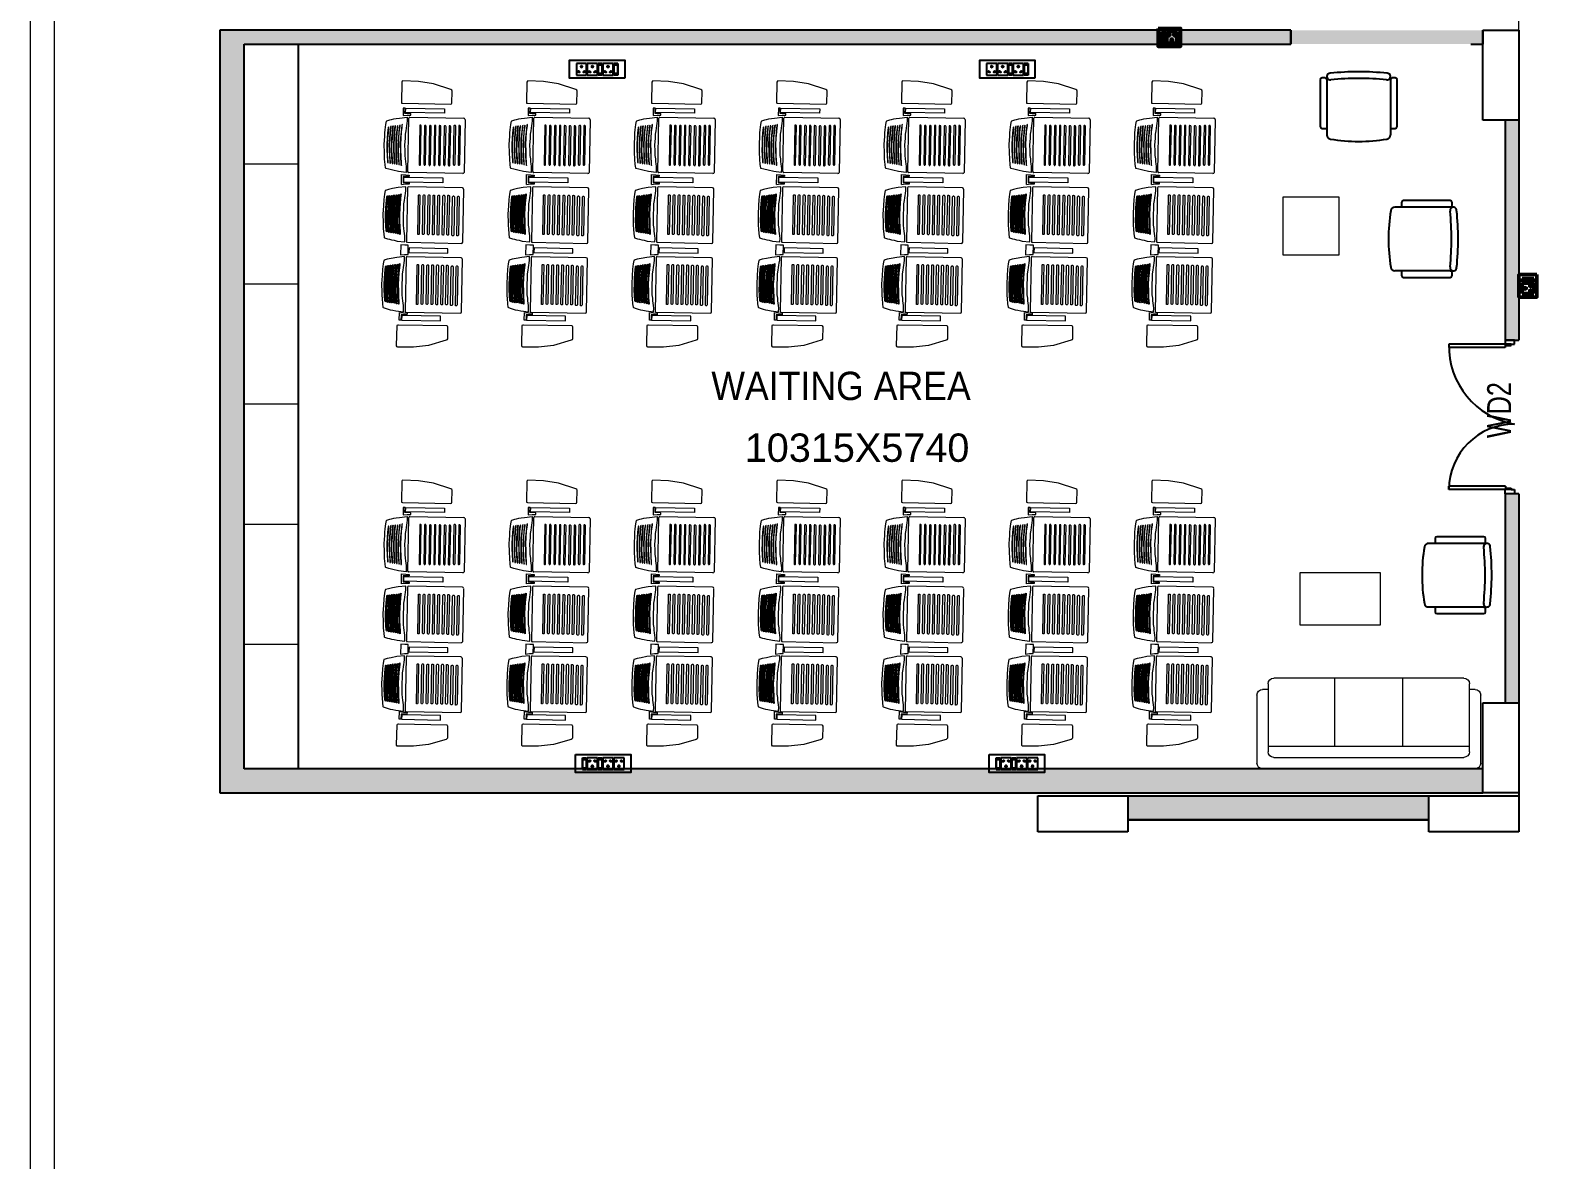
# Model space of a CAD drawing. Extents: x 11369658 to 11598203, y -3946797 to -3787209.
# Drawn here: x 11369658 to 11382243, y -3913733 to -3904326 of the extents above; entities that cross this region are included whole.
import ezdxf

# ---------------------------------------------------------------- set-up
doc = ezdxf.new("R2010")
doc.units = 0
doc.header["$MEASUREMENT"] = 0
doc.linetypes.add('CENTER', pattern=[0])
doc.layers.get('0').update_dxf_attribs({"linetype": 'CONTINUOUS'})
for name, color, linetype, lineweight in [('0.0', 8, 'CONTINUOUS', 0), ('Dim( Actpl )', 7, 'CONTINUOUS', 5), ('ELE-1 NO 6-16A RAW POWER SOCKET', 1, 'CONTINUOUS', 0)]:
    doc.layers.add(name, color=color, linetype=linetype, lineweight=lineweight)
for name, color, linetype in [('ELE-8M 6-16A UPS SOCKET', 223, 'CONTINUOUS'), ('ELE-8M RAW POWER SOCKET', 122, 'CONTINUOUS'), ('HS', 251, 'CONTINUOUS'), ('SECTION', 251, 'CONTINUOUS')]:
    doc.layers.add(name, color=color, linetype=linetype)
doc.styles.add('ARIAL', font='arial.ttf', dxfattribs={"width": 0.75})
doc.styles.get("Standard").update_dxf_attribs({"font": 'arial.ttf'})

# ---------------------------------------------------------------- blocks, each defined once
blk = doc.blocks.new('*U30')
at = {"layer": '0.0', "lineweight": 0}
for p, q in [((-180, 1099), (-183, 929)), ((-180, 1099), (-183, 929)), ((-175, 1106), (-180, 1099)), ((-175, 1106), (-180, 1099)), ((-170, 1108), (-175, 1106)), ((-170, 1108), (-175, 1106)), ((-40, 1103), (-170, 1108)), ((-40, 1103), (-170, 1108)), ((85, 1084), (-40, 1103)), ((85, 1084), (-40, 1103)), ((229, 1037), (85, 1084)), ((229, 1037), (85, 1084)), ((236, 1032), (229, 1037)), ((236, 1032), (229, 1037)), ((239, 1024), (236, 1032)), ((239, 1024), (236, 1032)), ((237, 924), (239, 1024)), ((237, 924), (239, 1024)), ((-183, 929), (-181, 924)), ((-183, 929), (-181, 924)), ((-181, 924), (-174, 922)), ((-181, 924), (-174, 922)), ((-174, 922), (229, 914)), ((-174, 922), (-174, 922)), ((-174, 922), (229, 914)), ((-167, 882), (-168, 819)), ((-152, 882), (-167, 882)), ((-153, 838), (-152, 882)), ((-148, 845), (-147, 882)), ((-147, 882), (177, 876)), ((229, 914), (234, 916)), ((229, 914), (234, 916)), ((234, 916), (237, 924)), ((234, 916), (237, 924)), ((-312, 744), (-307, 773)), ((-307, 773), (-304, 776)), ((-304, 776), (-279, 783)), ((-279, 783), (-265, 787)), ((-265, 787), (-245, 792)), ((-245, 792), (-225, 794)), ((-225, 794), (-198, 798)), ((-198, 798), (-134, 805)), ((-168, 819), (-134, 823)), ((-104, 837), (-153, 838)), ((-148, 845), (-148, 845)), ((176, 839), (-148, 845)), ((-135, 775), (-137, 753)), ((-134, 805), (-135, 775)), ((-134, 823), (-104, 822)), ((-130, 353), (-122, 798)), ((-113, 807), (337, 798)), ((-104, 822), (-104, 837)), ((-104, 822), (-104, 822)), ((177, 876), (176, 839)), ((347, 788), (339, 346)), ((-325, 580), (-321, 648)), ((-321, 675), (-318, 702)), ((-321, 648), (-321, 675)), ((-318, 702), (-312, 744)), ((-151, 665), (-152, 628)), ((-146, 692), (-151, 665)), ((-143, 714), (-146, 692)), ((-140, 733), (-143, 714)), ((-137, 753), (-140, 733)), ((255, 733), (249, 414)), ((258, 738), (255, 733)), ((260, 738), (258, 738)), ((263, 738), (260, 738)), ((265, 738), (263, 738)), ((264, 414), (270, 731)), ((268, 736), (265, 738)), ((270, 731), (268, 736)), ((295, 733), (289, 413)), ((297, 737), (295, 733)), ((300, 737), (297, 737)), ((302, 737), (300, 737)), ((305, 737), (302, 737)), ((303, 413), (309, 730)), ((307, 735), (305, 737)), ((309, 730), (307, 735)), ((-324, 511), (-325, 580)), ((-322, 457), (-324, 511)), ((-152, 628), (-156, 576)), ((-156, 576), (-156, 576)), ((-156, 576), (-154, 525)), ((-154, 525), (-155, 488)), ((-318, 412), (-322, 457)), ((-314, 383), (-318, 412)), ((-312, 383), (-314, 383)), ((-312, 380), (-312, 383)), ((-287, 372), (-312, 380)), ((-155, 488), (-150, 458)), ((-150, 458), (-148, 436)), ((-148, 436), (-146, 416)), ((-146, 416), (-144, 399)), ((-144, 399), (-142, 375)), ((249, 414), (252, 409)), ((252, 409), (254, 406)), ((254, 406), (257, 406)), ((257, 406), (259, 406)), ((259, 406), (262, 409)), ((262, 411), (264, 414)), ((262, 409), (262, 411)), ((264, 414), (264, 414)), ((289, 413), (291, 408)), ((291, 408), (293, 406)), ((293, 406), (296, 406)), ((296, 406), (298, 406)), ((298, 406), (301, 408)), ((301, 408), (303, 410)), ((303, 413), (303, 413)), ((303, 410), (303, 413)), ((-253, 364), (-287, 372)), ((-206, 354), (-253, 364)), ((-143, 345), (-206, 354)), ((-183, 245), (-181, 328)), ((-181, 328), (-147, 325)), ((-167, 313), (-168, 261)), ((-168, 261), (-118, 260)), ((-117, 312), (-167, 313)), ((-163, 266), (-162, 306)), ((-163, 266), (-163, 266)), ((162, 260), (-163, 266)), ((-162, 306), (162, 300)), ((-147, 325), (-117, 324)), ((-142, 375), (-143, 345)), ((329, 336), (-122, 345)), ((-118, 260), (-119, 248)), ((-117, 324), (-117, 324)), ((-117, 324), (-117, 312)), ((162, 300), (162, 260)), ((-323, 166), (-329, 121)), ((-318, 195), (-323, 166)), ((-315, 195), (-318, 195)), ((-290, 204), (-315, 197)), ((-315, 197), (-315, 195)), ((-256, 211), (-290, 204)), ((-209, 220), (-256, 211)), ((-145, 226), (-209, 220)), ((-148, 249), (-183, 244)), ((-157, 113), (-154, 135)), ((-154, 135), (-151, 155)), ((-151, 155), (-148, 172)), ((-119, 248), (-148, 249)), ((-148, 172), (-145, 197)), ((-145, 197), (-145, 226)), ((-133, 217), (-141, -227)), ((326, 217), (-124, 226)), ((238, -177), (244, 143)), ((244, 143), (247, 147)), ((247, 147), (249, 150)), ((249, 150), (252, 150)), ((252, 150), (254, 150)), ((259, 142), (253, -175)), ((254, 150), (257, 147)), ((257, 147), (257, 145)), ((257, 145), (259, 142)), ((259, 142), (259, 142)), ((278, -178), (284, 142)), ((284, 142), (286, 147)), ((286, 147), (289, 149)), ((289, 149), (291, 149)), ((291, 149), (294, 149)), ((298, 142), (292, -175)), ((294, 149), (296, 147)), ((296, 147), (298, 144)), ((298, 144), (298, 142)), ((298, 142), (298, 142)), ((328, -235), (336, 207)), ((-332, 67), (-336, -1)), ((-329, 121), (-332, 67)), ((-166, -5), (-163, 47)), ((-163, 47), (-162, 84)), ((-162, 84), (-157, 113)), ((-336, -1), (-335, -70)), ((-335, -70), (-335, -97)), ((-335, -97), (-333, -124)), ((-333, -124), (-329, -166)), ((-166, -5), (-166, -5)), ((-165, -56), (-166, -5)), ((-166, -93), (-165, -56)), ((-161, -120), (-166, -93)), ((-159, -142), (-161, -120)), ((-329, -166), (-325, -196)), ((-325, -196), (-323, -198)), ((-323, -198), (-298, -206)), ((-298, -206), (-283, -211)), ((-283, -211), (-264, -216)), ((-264, -216), (-244, -219)), ((-244, -219), (-217, -225)), ((-217, -225), (-154, -233)), ((-157, -162), (-159, -142)), ((-155, -182), (-157, -162)), ((-153, -204), (-155, -182)), ((-154, -233), (-153, -204)), ((-133, -236), (318, -245)), ((241, -182), (238, -177)), ((243, -182), (241, -182)), ((246, -182), (243, -182)), ((248, -182), (246, -182)), ((250, -179), (248, -182)), ((253, -175), (250, -179)), ((280, -182), (278, -178)), ((282, -183), (280, -182)), ((285, -183), (282, -183)), ((287, -183), (285, -183)), ((290, -180), (287, -183)), ((292, -175), (290, -180)), ((-301, -377), (-326, -384)), ((-267, -370), (-301, -377)), ((-220, -361), (-267, -370)), ((-156, -355), (-220, -361)), ((-188, -256), (-190, -340)), ((-190, -340), (-156, -336)), ((-154, -260), (-188, -256)), ((-156, -336), (-126, -336)), ((-156, -385), (-156, -355)), ((-125, -260), (-154, -260)), ((-144, -364), (-152, -809)), ((316, -364), (-135, -356)), ((-126, -336), (-125, -260)), ((-119, -283), (-120, -320)), ((-120, -320), (205, -326)), ((205, -289), (-119, -283)), ((205, -326), (205, -289)), ((317, -816), (325, -374)), ((-340, -460), (-343, -514)), ((-334, -416), (-340, -460)), ((-329, -386), (-334, -416)), ((-326, -386), (-329, -386)), ((-326, -384), (-326, -386)), ((-174, -534), (-173, -497)), ((-173, -497), (-168, -468)), ((-168, -468), (-165, -446)), ((-165, -446), (-162, -426)), ((-162, -426), (-159, -409)), ((-159, -409), (-156, -385)), ((227, -758), (233, -439)), ((233, -439), (236, -434)), ((236, -434), (238, -431)), ((238, -431), (241, -431)), ((241, -431), (243, -431)), ((248, -439), (242, -756)), ((243, -431), (246, -434)), ((246, -434), (246, -436)), ((246, -436), (248, -439)), ((248, -439), (248, -439)), ((267, -759), (273, -439)), ((273, -439), (275, -435)), ((275, -435), (278, -432)), ((278, -432), (280, -432)), ((280, -432), (283, -432)), ((287, -440), (281, -757)), ((283, -432), (285, -435)), ((285, -435), (287, -437)), ((287, -437), (287, -440)), ((287, -440), (287, -440)), ((-343, -514), (-347, -583)), ((-347, -583), (-346, -651)), ((-177, -586), (-174, -534)), ((-177, -586), (-177, -586)), ((-176, -637), (-177, -586)), ((-346, -651), (-346, -678)), ((-346, -678), (-344, -705)), ((-344, -705), (-340, -747)), ((-340, -747), (-336, -777)), ((-177, -674), (-176, -637)), ((-172, -701), (-177, -674)), ((-170, -723), (-172, -701)), ((-168, -743), (-170, -723)), ((-166, -763), (-168, -743)), ((-336, -777), (-333, -779)), ((-333, -779), (-309, -787)), ((-309, -787), (-294, -792)), ((-294, -792), (-275, -798)), ((-275, -798), (-255, -801)), ((-255, -801), (-228, -806)), ((-228, -806), (-165, -815)), ((-200, -883), (-199, -819)), ((-199, -819), (-165, -824)), ((-185, -839), (-186, -883)), ((-136, -840), (-185, -839)), ((-180, -846), (-181, -883)), ((-180, -846), (-180, -846)), ((144, -852), (-180, -846)), ((-164, -785), (-166, -763)), ((-165, -815), (-164, -785)), ((-165, -824), (-135, -825)), ((-144, -817), (307, -826)), ((-135, -825), (-136, -840)), ((-135, -825), (-135, -825)), ((144, -889), (144, -852)), ((230, -763), (227, -758)), ((232, -763), (230, -763)), ((235, -763), (232, -763)), ((237, -763), (235, -763)), ((239, -761), (237, -763)), ((242, -756), (239, -761)), ((269, -764), (267, -759)), ((271, -764), (269, -764)), ((274, -764), (271, -764)), ((276, -764), (274, -764)), ((279, -761), (276, -764)), ((281, -757), (279, -761)), ((-222, -1098), (-218, -929)), ((-222, -1098), (-218, -929)), ((-218, -929), (-216, -924)), ((-218, -929), (-216, -924)), ((-216, -924), (-208, -922)), ((-216, -924), (-208, -922)), ((-208, -922), (195, -929)), ((-208, -922), (-208, -922)), ((-208, -922), (195, -929)), ((-186, -883), (-200, -883)), ((-181, -883), (144, -889)), ((195, -929), (199, -932)), ((195, -929), (199, -932)), ((199, -932), (202, -939)), ((199, -932), (202, -939)), ((202, -939), (200, -1040)), ((202, -939), (200, -1040)), ((-217, -1106), (-222, -1098)), ((-217, -1106), (-222, -1098)), ((-212, -1108), (-217, -1106)), ((-212, -1108), (-217, -1106)), ((-82, -1108), (-212, -1108)), ((-82, -1108), (-212, -1108)), ((44, -1094), (-82, -1108)), ((44, -1094), (-82, -1108)), ((190, -1052), (44, -1094)), ((190, -1052), (44, -1094)), ((197, -1047), (190, -1052)), ((197, -1047), (190, -1052)), ((200, -1040), (197, -1047)), ((200, -1040), (197, -1047))]:
    blk.add_line(p, q, dxfattribs=at)
for points in [[(-293, 434), (-297, 496), (-299, 535), (-298, 579), (-295, 628), (-291, 672), (-288, 719), (-288, 724), (-288, 726), (-290, 724), (-293, 719), (-299, 675), (-302, 631), (-303, 579), (-304, 532), (-302, 491), (-298, 434), (-298, 432), (-296, 429), (-296, 427), (-294, 427), (-293, 429), (-293, 434), (-293, 434)], [(-274, 431), (-278, 493), (-279, 534), (-278, 579), (-277, 628), (-274, 674), (-268, 721), (-268, 728), (-268, 731), (-273, 729), (-273, 724), (-279, 677), (-282, 630), (-286, 579), (-284, 530), (-283, 488), (-279, 431), (-279, 426), (-279, 424), (-276, 424), (-274, 424), (-274, 426), (-274, 431), (-274, 431)], [(-254, 428), (-260, 492), (-262, 532), (-261, 578), (-258, 630), (-254, 677), (-251, 711), (-251, 723), (-248, 731), (-251, 733), (-253, 731), (-256, 728), (-256, 726), (-259, 679), (-265, 633), (-266, 578), (-267, 529), (-265, 488), (-262, 428), (-259, 424), (-259, 421), (-257, 421), (-254, 421), (-254, 423), (-254, 428), (-254, 428)], [(-237, 426), (-241, 490), (-242, 531), (-242, 578), (-241, 630), (-237, 679), (-231, 725), (-231, 733), (-231, 735), (-234, 733), (-236, 730), (-236, 728), (-239, 716), (-242, 681), (-245, 632), (-249, 578), (-247, 527), (-246, 485), (-242, 423), (-242, 421), (-240, 418), (-237, 416), (-237, 418), (-237, 426), (-237, 426)], [(-217, 423), (-221, 489), (-223, 531), (-224, 578), (-221, 629), (-217, 678), (-212, 727), (-212, 735), (-211, 737), (-216, 735), (-216, 732), (-219, 730), (-219, 715), (-222, 681), (-228, 632), (-229, 578), (-230, 526), (-229, 484), (-225, 423), (-222, 418), (-222, 415), (-220, 415), (-218, 415), (-217, 418), (-217, 423), (-217, 423)], [(-200, 420), (-204, 486), (-206, 528), (-205, 577), (-204, 631), (-200, 680), (-194, 729), (-192, 737), (-192, 739), (-194, 739), (-197, 737), (-199, 735), (-199, 732), (-202, 717), (-205, 683), (-208, 634), (-212, 577), (-211, 526), (-209, 482), (-205, 418), (-203, 413), (-200, 410), (-200, 413), (-198, 413), (-200, 420), (-200, 420)], [(-181, 415), (-184, 484), (-186, 528), (-187, 577), (-184, 631), (-181, 683), (-177, 719), (-175, 734), (-175, 741), (-174, 744), (-179, 742), (-179, 739), (-180, 737), (-185, 685), (-189, 634), (-192, 577), (-191, 523), (-189, 479), (-186, 415), (-186, 410), (-186, 407), (-183, 407), (-181, 405), (-181, 407), (-181, 415), (-181, 415)], [(-23, 414), (-17, 731), (-17, 736), (-20, 738), (-22, 739), (-27, 739), (-30, 739), (-30, 734), (-36, 414), (-36, 409), (-33, 407), (-28, 407), (-26, 407), (-24, 409), (-23, 412), (-23, 414), (-23, 414)], [(18, 413), (24, 730), (22, 735), (20, 738), (17, 738), (15, 738), (12, 738), (10, 733), (4, 414), (6, 409), (8, 406), (11, 406), (13, 406), (16, 409), (18, 411), (18, 413), (18, 413)], [(60, 413), (66, 729), (64, 734), (61, 737), (59, 737), (56, 737), (54, 737), (51, 732), (45, 413), (48, 408), (50, 405), (53, 405), (55, 405), (58, 408), (58, 410), (60, 413), (60, 413)], [(99, 412), (105, 729), (103, 734), (103, 736), (98, 736), (96, 736), (93, 736), (93, 731), (87, 412), (87, 407), (89, 405), (92, 405), (97, 405), (97, 407), (99, 409), (99, 412), (99, 412)], [(141, 411), (147, 728), (145, 733), (142, 735), (140, 735), (137, 736), (135, 736), (132, 731), (126, 411), (129, 406), (131, 404), (134, 404), (136, 404), (139, 406), (141, 409), (141, 411), (141, 411)], [(183, 410), (189, 727), (187, 732), (184, 735), (182, 735), (179, 735), (177, 735), (174, 730), (168, 411), (171, 406), (173, 403), (175, 403), (178, 403), (180, 405), (180, 408), (183, 410), (183, 410)], [(222, 410), (228, 726), (226, 731), (223, 734), (221, 734), (219, 734), (216, 734), (214, 729), (208, 410), (210, 405), (212, 402), (215, 402), (217, 402), (220, 405), (222, 407), (222, 410), (222, 410)], [(-299, 143), (-305, 82), (-308, 42), (-309, -2), (-307, -51), (-306, -95), (-304, -142), (-304, -147), (-304, -149), (-307, -147), (-309, -142), (-313, -98), (-315, -53), (-314, -2), (-313, 45), (-310, 87), (-304, 143), (-304, 146), (-301, 148), (-301, 150), (-299, 150), (-299, 148), (-299, 143), (-299, 143)], [(-279, 145), (-285, 84), (-288, 42), (-289, -2), (-290, -51), (-289, -98), (-285, -145), (-285, -152), (-285, -155), (-290, -152), (-290, -147), (-294, -100), (-295, -54), (-297, -2), (-293, 47), (-290, 89), (-284, 145), (-284, 150), (-284, 153), (-281, 152), (-279, 152), (-279, 150), (-279, 145), (-279, 145)], [(-259, 147), (-268, 83), (-271, 44), (-272, -3), (-271, -54), (-269, -101), (-267, -135), (-267, -148), (-265, -155), (-268, -157), (-270, -155), (-272, -152), (-272, -150), (-274, -103), (-278, -56), (-277, -2), (-276, 47), (-273, 88), (-267, 147), (-264, 152), (-264, 155), (-262, 155), (-259, 155), (-259, 152), (-259, 147), (-259, 147)], [(-242, 149), (-248, 86), (-252, 44), (-252, -3), (-253, -54), (-252, -104), (-248, -150), (-248, -158), (-248, -160), (-250, -158), (-253, -155), (-253, -153), (-255, -140), (-257, -106), (-258, -57), (-260, -3), (-256, 49), (-253, 91), (-247, 152), (-247, 154), (-245, 157), (-242, 159), (-242, 157), (-242, 149), (-242, 149)], [(-223, 151), (-229, 85), (-232, 43), (-235, -3), (-234, -55), (-232, -104), (-228, -153), (-228, -161), (-228, -163), (-233, -161), (-233, -158), (-236, -156), (-235, -141), (-237, -106), (-241, -57), (-240, -3), (-239, 48), (-236, 90), (-230, 152), (-227, 156), (-227, 159), (-225, 159), (-222, 159), (-222, 156), (-223, 151), (-223, 151)], [(-205, 154), (-211, 87), (-215, 46), (-216, -4), (-217, -58), (-215, -107), (-211, -156), (-209, -163), (-209, -166), (-211, -166), (-214, -163), (-216, -161), (-216, -158), (-218, -144), (-220, -109), (-222, -60), (-223, -3), (-220, 48), (-216, 92), (-210, 156), (-208, 161), (-205, 163), (-205, 161), (-203, 161), (-205, 154), (-205, 154)], [(-186, 158), (-192, 89), (-195, 45), (-198, -4), (-197, -58), (-195, -110), (-194, -147), (-192, -161), (-192, -169), (-192, -171), (-197, -169), (-197, -166), (-197, -164), (-200, -112), (-202, -60), (-203, -4), (-200, 50), (-197, 94), (-190, 158), (-190, 163), (-190, 166), (-188, 165), (-185, 168), (-185, 165), (-186, 158), (-186, 158)], [(-28, 153), (-34, -164), (-34, -169), (-37, -172), (-39, -172), (-44, -171), (-47, -171), (-47, -167), (-41, 153), (-41, 158), (-38, 160), (-33, 160), (-31, 160), (-28, 158), (-28, 155), (-28, 153), (-28, 153)], [(13, 152), (7, -165), (5, -170), (2, -172), (0, -172), (-3, -172), (-5, -172), (-7, -167), (-1, 152), (1, 157), (4, 159), (6, 159), (9, 159), (11, 157), (13, 154), (13, 152), (13, 152)], [(55, 151), (49, -166), (47, -171), (44, -173), (42, -173), (39, -173), (37, -173), (34, -168), (40, 151), (43, 156), (45, 159), (48, 159), (50, 159), (53, 156), (53, 154), (55, 151), (55, 151)], [(94, 150), (89, -167), (86, -171), (86, -174), (81, -174), (79, -174), (76, -174), (76, -169), (82, 151), (82, 155), (85, 158), (87, 158), (92, 158), (92, 155), (95, 153), (94, 150), (94, 150)], [(136, 150), (130, -167), (128, -172), (125, -175), (123, -175), (120, -175), (118, -175), (115, -170), (122, 150), (124, 155), (127, 157), (129, 157), (131, 157), (134, 154), (136, 152), (136, 150), (136, 150)], [(178, 149), (172, -168), (169, -173), (167, -175), (165, -175), (162, -175), (160, -175), (157, -170), (163, 149), (166, 154), (168, 156), (171, 156), (173, 156), (176, 154), (176, 151), (178, 149), (178, 149)], [(217, 148), (211, -169), (209, -174), (206, -176), (204, -176), (201, -176), (199, -176), (197, -171), (203, 148), (205, 153), (208, 156), (210, 156), (213, 155), (215, 153), (217, 150), (217, 148), (217, 148)], [(-310, -438), (-316, -500), (-319, -539), (-320, -583), (-318, -632), (-317, -676), (-315, -723), (-315, -728), (-315, -731), (-318, -728), (-320, -723), (-324, -679), (-326, -635), (-325, -583), (-324, -536), (-321, -495), (-315, -438), (-315, -436), (-312, -433), (-312, -431), (-310, -431), (-310, -433), (-310, -438), (-310, -438)], [(-290, -436), (-296, -497), (-299, -539), (-300, -583), (-301, -633), (-300, -679), (-296, -726), (-296, -733), (-296, -736), (-301, -733), (-301, -728), (-305, -682), (-306, -635), (-308, -583), (-304, -534), (-301, -492), (-295, -436), (-295, -431), (-295, -429), (-292, -429), (-290, -429), (-290, -431), (-290, -436), (-290, -436)], [(-270, -434), (-279, -498), (-282, -537), (-283, -584), (-282, -635), (-280, -682), (-278, -717), (-278, -729), (-276, -736), (-279, -739), (-281, -736), (-283, -734), (-283, -731), (-285, -684), (-289, -638), (-288, -584), (-287, -535), (-284, -493), (-278, -434), (-275, -429), (-275, -427), (-273, -427), (-270, -427), (-270, -429), (-270, -434), (-270, -434)], [(-253, -432), (-259, -496), (-263, -537), (-263, -584), (-264, -636), (-263, -685), (-259, -732), (-259, -739), (-259, -741), (-261, -739), (-264, -736), (-264, -734), (-266, -722), (-268, -687), (-269, -638), (-271, -584), (-267, -532), (-264, -491), (-258, -429), (-258, -427), (-256, -425), (-253, -422), (-253, -425), (-253, -432), (-253, -432)], [(-233, -430), (-240, -496), (-243, -538), (-246, -584), (-245, -636), (-243, -685), (-239, -734), (-239, -742), (-239, -744), (-244, -742), (-244, -739), (-247, -737), (-246, -722), (-248, -688), (-252, -638), (-251, -584), (-250, -533), (-247, -491), (-241, -430), (-238, -425), (-238, -422), (-236, -422), (-233, -422), (-233, -425), (-233, -430), (-233, -430)], [(-216, -428), (-222, -494), (-226, -536), (-227, -585), (-228, -639), (-226, -688), (-222, -737), (-220, -745), (-220, -747), (-222, -747), (-225, -745), (-227, -742), (-227, -740), (-229, -725), (-231, -690), (-233, -641), (-234, -585), (-231, -533), (-227, -489), (-221, -425), (-219, -420), (-216, -418), (-216, -420), (-214, -420), (-216, -428), (-216, -428)], [(-196, -423), (-203, -492), (-206, -536), (-209, -585), (-208, -639), (-206, -691), (-205, -728), (-203, -743), (-203, -750), (-203, -752), (-208, -750), (-208, -747), (-207, -745), (-211, -693), (-213, -642), (-214, -585), (-211, -531), (-208, -487), (-201, -423), (-201, -418), (-201, -416), (-199, -416), (-196, -413), (-196, -416), (-196, -423), (-196, -423)], [(-39, -429), (-45, -746), (-45, -750), (-48, -753), (-50, -753), (-55, -753), (-58, -753), (-58, -748), (-52, -428), (-52, -423), (-49, -421), (-44, -421), (-42, -421), (-39, -424), (-39, -426), (-39, -429), (-39, -429)], [(2, -429), (-4, -746), (-6, -751), (-9, -754), (-11, -754), (-13, -753), (-16, -753), (-18, -748), (-12, -429), (-10, -424), (-7, -422), (-5, -422), (-2, -422), (0, -424), (2, -427), (2, -429), (2, -429)], [(44, -430), (38, -747), (36, -752), (33, -754), (31, -754), (28, -754), (26, -754), (23, -749), (29, -430), (32, -425), (35, -423), (37, -423), (39, -423), (42, -425), (42, -428), (44, -430), (44, -430)], [(84, -431), (78, -748), (75, -753), (75, -755), (70, -755), (68, -755), (65, -755), (65, -750), (71, -431), (71, -426), (74, -423), (76, -423), (81, -423), (81, -426), (84, -428), (84, -431), (84, -431)], [(125, -432), (119, -749), (117, -753), (114, -756), (112, -756), (109, -756), (107, -756), (105, -751), (111, -431), (113, -427), (116, -424), (118, -424), (121, -424), (123, -427), (125, -429), (125, -432), (125, -432)], [(167, -432), (161, -749), (159, -754), (156, -757), (154, -757), (151, -757), (149, -757), (146, -752), (152, -432), (155, -427), (157, -425), (160, -425), (162, -425), (165, -428), (165, -430), (167, -432), (167, -432)], [(206, -433), (200, -750), (198, -755), (195, -757), (193, -757), (190, -757), (188, -757), (186, -752), (192, -433), (194, -428), (197, -426), (199, -426), (202, -426), (204, -428), (206, -431), (206, -433), (206, -433)]]:
    blk.add_lwpolyline(points, dxfattribs=at)
for centre, radius, start, end in [((-113, 798), 8.59, 88.9191, 178.9191), ((337, 788), 9.69, 358.9191, 88.9191), ((-122, 353), 8.59, 178.9191, 268.9191), ((329, 346), 9.69, 268.9191, 358.9191), ((-124, 217), 8.59, 88.9191, 178.9191), ((326, 208), 9.69, 358.9191, 88.9191), ((-133, -228), 8.59, 178.9191, 268.9191), ((318, -235), 9.69, 268.9191, 358.9191), ((-135, -364), 8.59, 88.9191, 178.9191), ((315, -374), 9.69, 358.9191, 88.9191), ((-144, -809), 8.59, 178.9191, 268.9191), ((307, -816), 9.69, 268.9191, 358.9191)]:
    blk.add_arc(centre, radius, start, end, dxfattribs=at)
blk = doc.blocks.new('*U31')
at = {"layer": '0.0', "color": 0, "linetype": 'ByBlock', "lineweight": -2, "transparency": 16777216}
for p in [(0, 3325), (1041, 3325), (2082, 3325), (3123, 3325), (4163, 3325), (5204, 3325), (6245, 3325), (0, 0), (1041, 0), (2082, 0), (3123, 0), (4163, 0), (5204, 0), (6245, 0)]:
    blk.add_blockref('*U30', p, dxfattribs=at)
blk = doc.blocks.new('*U32')
at = {"layer": '0.0', "ltscale": 500}
blk.add_line((225, 0), (-225, 0), dxfattribs=at)
blk = doc.blocks.new('*U33')
at = {"layer": '0.0', "color": 0, "linetype": 'ByBlock', "lineweight": -2, "transparency": 16777216}
for p in [(0, 0), (0, -1000), (0, -2000), (0, -3000), (0, -4000)]:
    blk.add_blockref('*U32', p, dxfattribs=at)
blk = doc.blocks.new('sofa 6')
for p, q in [((-1100, 167), (-1100, 834)), ((-1044, 890), (1044, 890)), ((-933, 779), (933, 779)), ((1100, 834), (1100, 167)), ((-989, 56), (-989, 723)), ((-989, 667), (989, 667)), ((-334, 667), (-334, 0)), ((334, 667), (334, 0)), ((989, 723), (989, 56)), ((-989, 111), (-1044, 111)), ((933, 0), (-933, 0)), ((1044, 111), (989, 111))]:
    blk.add_line(p, q)
for centre, start, end in [((-1044, 834), 90, 180), ((-933, 723), 90, 180), ((933, 723), 0, 90), ((1044, 834), 0, 90), ((-1044, 167), 180, 270), ((1044, 167), 270, 0), ((-933, 56), 180, 270), ((933, 56), 270, 0)]:
    blk.add_arc(centre, 55.6, start, end)
blk = doc.blocks.new('6-16A RAW POWER SOCKET 3M')
at = {"layer": 'ELE-1 NO 6-16A RAW POWER SOCKET', "lineweight": 50}
for p, q in [((0, 57.9), (72.3, 57.9)), ((0, 57.9), (72.3, 57.9)), ((0, 32.7), (0, 57.9)), ((0, 57.9), (0, 32.7)), ((72.3, 32.7), (0, 32.7)), ((0, 28.5), (0, -34.8)), ((72.3, 28.5), (0, 28.5)), ((7.9, 55.8), (64.4, 55.8)), ((7.9, 34.8), (7.9, 55.8)), ((64.4, 34.8), (7.9, 34.8)), ((61.9, 55.8), (61.9, 34.8)), ((64.4, 55.8), (64.4, 34.8)), ((72.3, 57.9), (72.3, 32.7)), ((72.3, -34.8), (72.3, 28.5)), ((0, -34.8), (72.3, -34.8))]:
    blk.add_line(p, q, dxfattribs=at)
blk.add_lwpolyline([(92, 82.1), (92, -57.5), (-19.7, -57.5), (-19.7, 82.1)], close=True, dxfattribs=at)
for centre, radius, start, end in [((18.3, -3.1), 4.93, 37.15837, 322.84163), ((23.3, -3.1), 3.14, 251.40312, 108.59688), ((50.3, 14.9), 4.24, 357.48997, 264.73109), ((53.2, 11.6), 3.43, 194.90486, 67.31619), ((50.3, -21.2), 4.24, 95.26891, 2.51003), ((53.2, -17.8), 3.43, 292.68381, 165.09514)]:
    blk.add_arc(centre, radius, start, end, dxfattribs=at)
blk = doc.blocks.new('8m raw')
at = {"layer": 'ELE-8M 6-16A UPS SOCKET', "color": 123, "ltscale": 300}
for p, q in [((57, 124), (142, 124)), ((57, 26), (57, 124)), ((142, 26), (57, 26)), ((142, 124), (142, 26)), ((148, 124), (233, 124)), ((148, 26), (148, 124)), ((233, 26), (148, 26)), ((233, 124), (233, 26)), ((273, 124), (239, 124)), ((239, 124), (239, 26)), ((273, 26), (239, 26)), ((239, 26), (273, 26)), ((270, 113), (242, 113)), ((242, 113), (242, 37)), ((270, 110), (242, 110)), ((242, 37), (270, 37)), ((270, 37), (270, 113)), ((273, 26), (273, 124)), ((273, 26), (273, 124)), ((278, 26), (278, 124)), ((278, 124), (363, 124)), ((363, 26), (278, 26)), ((363, 124), (363, 26)), ((403, 124), (369, 124)), ((369, 124), (369, 26)), ((403, 26), (369, 26)), ((369, 26), (403, 26)), ((400, 113), (372, 113)), ((372, 113), (372, 37)), ((400, 110), (372, 110)), ((372, 37), (400, 37)), ((400, 37), (400, 113)), ((403, 26), (403, 124)), ((403, 26), (403, 124))]:
    blk.add_line(p, q, dxfattribs=at)
blk.add_lwpolyline([(460, 150), (0, 150), (0, 0), (460, 0)], close=True, dxfattribs=at)
for centre, radius, start, end in [((76, 94), 5.7, 87.49, 354.7311), ((80, 98), 4.6, 284.9049, 157.3162), ((100, 51), 6.62, 127.1584, 52.8416), ((100, 58), 4.22, 341.4031, 198.5969), ((120, 98), 4.6, 22.6838, 255.0951), ((124, 94), 5.7, 185.2689, 92.51), ((166, 94), 5.7, 87.49, 354.7311), ((171, 98), 4.6, 284.9049, 157.3162), ((191, 51), 6.62, 127.1584, 52.8416), ((191, 58), 4.22, 341.4031, 198.5969), ((210, 98), 4.6, 22.6838, 255.0951), ((215, 94), 5.7, 185.2689, 92.51), ((296, 94), 5.7, 87.49, 354.7311), ((301, 98), 4.6, 284.9049, 157.3162), ((321, 51), 6.62, 127.1584, 52.8416), ((321, 58), 4.22, 341.4031, 198.5969), ((340, 98), 4.6, 22.6838, 255.0951), ((345, 94), 5.7, 185.2689, 92.51)]:
    blk.add_arc(centre, radius, start, end, dxfattribs=at)

msp = doc.modelspace()

# ---------------------------------------------------------------- hatches: boundary and pattern name
at = {"ltscale": 500}
for points in [[(11382057.3, -3905076.4), (11381942.3, -3905076.4), (11381937.5, -3906906.4), (11382052.5, -3906906.4)], [(11382052.5, -3908186.3), (11381937.5, -3908186.3), (11381937.5, -3909926.3), (11382052.5, -3909926.3)], [(11381302.5, -3910701.3), (11378797.5, -3910701.3), (11378797.5, -3910901.3), (11381302.5, -3910901.3)]]:
    msp.add_hatch(color=8, dxfattribs=at).paths.add_polyline_path(points)
at = {"layer": 'HS', "ltscale": 500, "true_color": 0x939598}
h = msp.add_hatch(color=252, dxfattribs=at)
h.dxf.hatch_style = 1
h.paths.add_polyline_path([(11371237.5, -3910676.3), (11377457.5, -3910676.3), (11381752.5, -3910676.3), (11381752.5, -3910476.3), (11371437.5, -3910476.3), (11371437.5, -3904441.4), (11380152.5, -3904441.4), (11380152.5, -3904326.4), (11371437.5, -3904326.4), (11371237.5, -3904326.4)])
at = {"layer": 'HS', "lineweight": -3, "ltscale": 500}
h = msp.add_hatch(color=8, dxfattribs=at)
h.dxf.hatch_style = 1
h.paths.add_polyline_path([(11380152.5, -3904326.4), (11377457.5, -3904326.4), (11377457.5, -3904441.4), (11378422.5, -3904441.4), (11379322.5, -3904441.4), (11380152.5, -3904441.4)])
h.paths.add_polyline_path([(11380152.5, -3904441.4), (11381752.5, -3904441.4), (11381752.5, -3904326.4), (11380152.5, -3904326.4)])

# ---------------------------------------------------------------- linework, layer by layer
at = {"color": 8, "lineweight": 25, "ltscale": 500}
for p, q in [((11380152.5, -3904326.4), (11380152.5, -3904441.4)), ((11382052.5, -3904326.4), (11382052.5, -3906906.4)), ((11382052.5, -3908186.3), (11382052.5, -3911001.3)), ((11381302.5, -3910901.3), (11378797.5, -3910901.3)), ((11378797.5, -3910901.3), (11378797.5, -3911001.3)), ((11381302.5, -3911001.3), (11381302.5, -3910901.3)), ((11378797.5, -3911001.3), (11378357.5, -3911001.3)), ((11382052.5, -3911001.3), (11381302.5, -3911001.3))]:
    msp.add_line(p, q, dxfattribs=at)
at = {"color": 8, "lineweight": 25}
for p, q in [((11380152.5, -3904441.4), (11380152.5, -3904326.4)), ((11380152.5, -3904326.4), (11380152.5, -3904441.4)), ((11381752.5, -3905076.4), (11381752.5, -3904326.4)), ((11381752.5, -3904326.4), (11382052.5, -3904326.4)), ((11381752.5, -3904326.4), (11381752.5, -3904441.4)), ((11382052.5, -3904326.4), (11382052.5, -3905076.4)), ((11381652.5, -3904441.4), (11381752.5, -3904441.4)), ((11380398.2, -3904737.8), (11380398.2, -3905128.4)), ((11380438.2, -3904722.8), (11380413.2, -3904722.8)), ((11380453.2, -3904737.8), (11380453.2, -3905198.6)), ((11380983.2, -3904737.8), (11380983.2, -3905198.6)), ((11381023.2, -3904722.8), (11380998.2, -3904722.8)), ((11381038.2, -3905128.4), (11381038.2, -3904737.8)), ((11382052.5, -3905076.4), (11381752.5, -3905076.4)), ((11382052.5, -3905076.4), (11382052.5, -3906906.4)), ((11380413.2, -3905143.4), (11380453.2, -3905143.4)), ((11380983.2, -3905143.4), (11381023.2, -3905143.4)), ((11381075, -3905760.1), (11381075, -3905800.1)), ((11381480.6, -3905745.1), (11381090, -3905745.1)), ((11381495.6, -3905785.1), (11381495.6, -3905760.1)), ((11381480.6, -3905800.1), (11381019.9, -3905800.1)), ((11381480.6, -3906330.1), (11381019.9, -3906330.1)), ((11381075, -3906330.1), (11381075, -3906370.1)), ((11381090, -3906385.1), (11381480.6, -3906385.1)), ((11381495.6, -3906370.1), (11381495.6, -3906345.1)), ((11381987.7, -3906941.2), (11381469.6, -3906941.2)), ((11381469.6, -3906941.2), (11381469.6, -3906968.2)), ((11381937.5, -3906968.2), (11381469.6, -3906968.2)), ((11382014.8, -3906906.4), (11381937.5, -3906906.4)), ((11381937.5, -3906906.4), (11381937.5, -3906941.2)), ((11381937.5, -3906941.2), (11381939.4, -3906941.2)), ((11381937.5, -3906941.2), (11381937.5, -3906968.2)), ((11381949.1, -3906952.8), (11381949.1, -3906950.8)), ((11381949.1, -3906952.8), (11381987.7, -3906952.8)), ((11381987.7, -3906952.8), (11381987.7, -3906941.2)), ((11381987.7, -3906941.2), (11382014.8, -3906941.2)), ((11382014.8, -3906941.2), (11382014.8, -3906906.4)), ((11381939.4, -3908124.5), (11381469.6, -3908124.5)), ((11381469.6, -3908151.5), (11381469.6, -3908124.5)), ((11381987.7, -3908151.5), (11381469.6, -3908151.5)), ((11381937.5, -3908186.3), (11381937.5, -3908151.5)), ((11381937.5, -3908151.5), (11381939.4, -3908151.5)), ((11381949.1, -3908139.9), (11381949.1, -3908141.9)), ((11381949.1, -3908139.9), (11381987.7, -3908139.9)), ((11381987.7, -3908139.9), (11381987.7, -3908151.5)), ((11381987.7, -3908151.5), (11382014.8, -3908151.5)), ((11382014.8, -3908151.5), (11382014.8, -3908186.3)), ((11382014.8, -3908186.3), (11381937.5, -3908186.3)), ((11382052.5, -3908186.3), (11382052.5, -3909926.3)), ((11381760.1, -3908599.6), (11381299.4, -3908599.6)), ((11381354.6, -3908559.6), (11381354.6, -3908599.6)), ((11381760.1, -3908544.6), (11381369.6, -3908544.6)), ((11381775.1, -3908584.6), (11381775.1, -3908559.6)), ((11381760.1, -3909129.6), (11381299.4, -3909129.6)), ((11381354.6, -3909129.6), (11381354.6, -3909169.6)), ((11381775.1, -3909169.6), (11381775.1, -3909144.6)), ((11381369.6, -3909184.6), (11381760.1, -3909184.6)), ((11381752.5, -3910676.3), (11381752.5, -3909926.3)), ((11381752.5, -3909926.3), (11382052.5, -3909926.3)), ((11382052.5, -3909926.3), (11382052.5, -3910676.3)), ((11377457.5, -3910676.3), (11381752.5, -3910676.3)), ((11378047.5, -3911001.3), (11378047.5, -3910701.3)), ((11378047.5, -3910701.3), (11378797.5, -3910701.3)), ((11378797.5, -3910701.3), (11381302.5, -3910701.3)), ((11378797.5, -3910701.3), (11378797.5, -3911001.3)), ((11381302.5, -3911001.3), (11381302.5, -3910701.3)), ((11381302.5, -3910701.3), (11382052.5, -3910701.3)), ((11382052.5, -3910676.3), (11381752.5, -3910676.3)), ((11382052.5, -3910701.3), (11382052.5, -3911001.3)), ((11378797.5, -3910901.3), (11381302.5, -3910901.3)), ((11378797.5, -3911001.3), (11378047.5, -3911001.3)), ((11382052.5, -3911001.3), (11381302.5, -3911001.3))]:
    msp.add_line(p, q, dxfattribs=at)
at = {"color": 8}
for centre, radius, start, end in [((11382128.3, -3906957.3), 658.9, 178.59575, 260.08358), ((11381949.1, -3906941.2), 9.67, 180, 270), ((11382014.8, -3908151.5), 545.2, 90, 180), ((11381949.1, -3908151.5), 9.67, 90, 180)]:
    msp.add_arc(centre, radius, start, end, dxfattribs=at)
for centre, major_axis, start_param, end_param in [((11380413.2, -3904737.8), (10.6, 10.6), 0.7853982, 2.3561945), ((11380438.2, -3904737.8), (10.6, -10.6), 0.7853982, 2.3561945), ((11380480.4, -3904711.9), (17.3, 21.3), 0.6819546, 4.0129015), ((11380469.8, -3904734.2), (12, -12), 3.3127975, 4.1451241), ((11380718.2, -3907020.7), (136, -2344.4), 2.9822003, 3.1850537), ((11380718.2, -3907075.7), (2311.6, 413.7), 1.2944841, 1.4929092), ((11380956, -3904711.9), (17.4, -21.3), -0.8732976, 2.4576492), ((11380966.6, -3904734.2), (12, -12), 0.5672649, 1.3995915), ((11380998.2, -3904737.8), (10.6, 10.6), 0.7853982, 2.3561945), ((11381023.2, -3904737.8), (10.6, -10.6), 0.7853982, 2.3561945), ((11380413.2, -3905128.4), (10.6, -10.6), 3.9269908, 5.4977871), ((11381023.2, -3905128.4), (10.6, 10.6), 3.9269908, 5.4977871), ((11380488.2, -3905198.6), (24.7, 24.7), 2.3561945, 3.7639023), ((11380718.2, -3903800.8), (1451.5, 10.8), 4.5418707, 4.8680476), ((11380948.2, -3905198.6), (24.7, 24.7), 4.0900793, 5.4977871), ((11381090, -3905760.1), (-10.6, -10.6), 3.9269908, 5.4977871), ((11381480.6, -3905760.1), (10.6, -10.6), 0.7853982, 2.3561945), ((11382417.6, -3906065.1), (10.8, -1451.5), 4.5418707, 4.8680476), ((11381019.9, -3905835.1), (24.7, -24.7), 2.3561945, 3.7639023), ((11381506.5, -3905827.3), (21.3, -17.3), 0.6819546, 4.0129015), ((11379142.7, -3906065.1), (413.7, -2311.6), 1.2944841, 1.4929092), ((11381480.6, -3905785.1), (-10.6, -10.6), 0.7853982, 2.3561945), ((11381484.3, -3905816.7), (-12, -12), 3.3127975, 4.1451241), ((11379197.7, -3906065.1), (-2344.4, -136), 2.9822003, 3.1850537), ((11381019.9, -3906295.1), (24.7, -24.7), 4.0900793, 5.4977871), ((11381090, -3906370.1), (10.6, -10.6), 3.9269908, 5.4977871), ((11381506.5, -3906302.9), (-21.3, -17.4), -0.8732976, 2.4576492), ((11381484.3, -3906313.5), (-12, -12), 0.5672649, 1.3995915), ((11381480.6, -3906345.1), (10.6, -10.6), 0.7853982, 2.3561945), ((11381480.6, -3906370.1), (-10.6, -10.6), 0.7853982, 2.3561945), ((11382697.2, -3908864.6), (10.8, -1451.5), 4.5418707, 4.8680476), ((11381299.4, -3908634.6), (24.7, -24.7), 2.3561945, 3.7639023), ((11381369.6, -3908559.6), (-10.6, -10.6), 3.9269908, 5.4977871), ((11381786, -3908626.8), (21.3, -17.3), 0.6819546, 4.0129015), ((11379422.3, -3908864.6), (413.7, -2311.6), 1.2944841, 1.4929092), ((11381760.1, -3908559.6), (10.6, -10.6), 0.7853982, 2.3561945), ((11381760.1, -3908584.6), (-10.6, -10.6), 0.7853982, 2.3561945), ((11381763.8, -3908616.2), (-12, -12), 3.3127975, 4.1451241), ((11379477.3, -3908864.6), (-2344.4, -136), 2.9822003, 3.1850537), ((11381299.4, -3909094.6), (24.7, -24.7), 4.0900793, 5.4977871), ((11381786, -3909102.4), (-21.3, -17.4), -0.8732976, 2.4576492), ((11381763.8, -3909113), (-12, -12), 0.5672649, 1.3995915), ((11381760.1, -3909144.6), (10.6, -10.6), 0.7853982, 2.3561945), ((11381369.6, -3909169.6), (10.6, -10.6), 3.9269908, 5.4977871), ((11381760.1, -3909169.6), (-10.6, -10.6), 0.7853982, 2.3561945)]:
    msp.add_ellipse(centre, major_axis=major_axis, ratio=1, start_param=start_param, end_param=end_param, dxfattribs=at)
at = {"layer": '0.0', "ltscale": 500}
for p, q in [((11382052.5, -3904326.4), (11382052.5, -3902406.4)), ((11371437.5, -3904441.4), (11371737.5, -3904441.4)), ((11371737.5, -3904441.4), (11371887.5, -3904441.4)), ((11371887.5, -3910476.3), (11371437.5, -3910476.3))]:
    msp.add_line(p, q, dxfattribs=at)
at = {"layer": '0.0', "lineweight": 25, "ltscale": 500}
msp.add_line((11371887.5, -3904441.4), (11371887.5, -3910476.3), dxfattribs=at)
at = {"layer": '0.0', "ltscale": 500}
for points in [[(11380088.8, -3905712.5), (11380552.2, -3905712.5), (11380552.2, -3906200.8), (11380088.8, -3906200.8)], [(11380232, -3908842.9), (11380897.7, -3908842.9), (11380897.7, -3909280.7), (11380232, -3909280.7)]]:
    msp.add_lwpolyline(points, close=True, dxfattribs=at)
at = {"layer": 'Dim( Actpl )', "ltscale": 500}
for points in [[(11369657.5, -3946796.5), (11436596.8, -3946796.5), (11436596.8, -3852291), (11369657.5, -3852291)], [(11369857.5, -3946596.5), (11436396.8, -3946596.5), (11436396.8, -3852491), (11369857.5, -3852491)]]:
    msp.add_lwpolyline(points, close=True, dxfattribs=at)
at = {"layer": 'SECTION', "ltscale": 500}
for p, q in [((11371437.5, -3904326.4), (11371237.5, -3904326.4)), ((11371237.5, -3904326.4), (11371237.5, -3910676.3)), ((11380152.5, -3904326.4), (11371437.5, -3904326.4)), ((11371437.5, -3910476.3), (11371437.5, -3904441.4)), ((11371437.5, -3904441.4), (11380152.5, -3904441.4)), ((11381937.5, -3905076.4), (11381937.5, -3906906.4)), ((11381937.5, -3906906.4), (11382052.5, -3906906.4)), ((11381939.4, -3908124.5), (11381939.4, -3908151.5)), ((11382052.5, -3908186.3), (11381937.5, -3908186.3)), ((11381937.5, -3908186.3), (11381937.5, -3909926.3)), ((11381937.5, -3909926.3), (11382052.5, -3909926.3)), ((11381752.5, -3910476.3), (11371437.5, -3910476.3)), ((11371237.5, -3910676.3), (11377457.5, -3910676.3))]:
    msp.add_line(p, q, dxfattribs=at)

# ---------------------------------------------------------------- block references
at = {"layer": '0.0'}
msp.add_blockref('*U31', (11372930.4, -3909181.7), dxfattribs=at)
at = {"layer": '0.0', "lineweight": 25}
msp.add_blockref('*U33', (11371662.5, -3905441.4), dxfattribs=at)
at = {"layer": '0.0', "xscale": -0.8474645360422393, "yscale": 0.8474645360422393, "zscale": 0.8474645360422393, "rotation": 180}
msp.add_blockref('sofa 6', (11380802.6, -3909722.1), dxfattribs=at)
at = {"layer": 'ELE-1 NO 6-16A RAW POWER SOCKET', "linetype": 'ByBlock', "xscale": 1.343246120226769, "yscale": 1.343246120226769, "zscale": 1.343246120226769, "rotation": 90}
msp.add_blockref('6-16A RAW POWER SOCKET 3M', (11379158.1, -3904435), dxfattribs=at)
at = {"layer": 'ELE-1 NO 6-16A RAW POWER SOCKET', "linetype": 'ByBlock', "xscale": 1.343246120226769, "yscale": 1.343246120226769, "zscale": 1.343246120226769}
msp.add_blockref('6-16A RAW POWER SOCKET 3M', (11382078.9, -3906471.7), dxfattribs=at)
at = {"layer": 'ELE-8M RAW POWER SOCKET', "color": 0, "linetype": 'CENTER', "ltscale": 500, "xscale": -1, "rotation": 180}
for p in [(11374147.4, -3904576.4), (11377563.2, -3904576.4)]:
    msp.add_blockref('8m raw', p, dxfattribs=at)
at = {"layer": 'ELE-8M RAW POWER SOCKET', "color": 0, "linetype": 'CENTER', "ltscale": 500, "xscale": -1}
for p in [(11374658.6, -3910508.4), (11378102.6, -3910508.4)]:
    msp.add_blockref('8m raw', p, dxfattribs=at)

# ---------------------------------------------------------------- texts
at = {"color": 8, "lineweight": 20, "width": 0.9}
msp.add_text('WAITING AREA', height=236.093, dxfattribs=at).set_placement((11375328.3, -3907406.4))
at = {"color": 8, "lineweight": 20, "style": 'ARIAL', "width": 0.75}
msp.add_text('WD2', height=200, rotation=90, dxfattribs=at).set_placement((11381987.7, -3907722.6))
at = {"color": 8, "lineweight": 20}
msp.add_text('10315X5740', height=236.09, dxfattribs=at).set_placement((11375606.6, -3907920.7))

doc.saveas('drawing.dxf')
